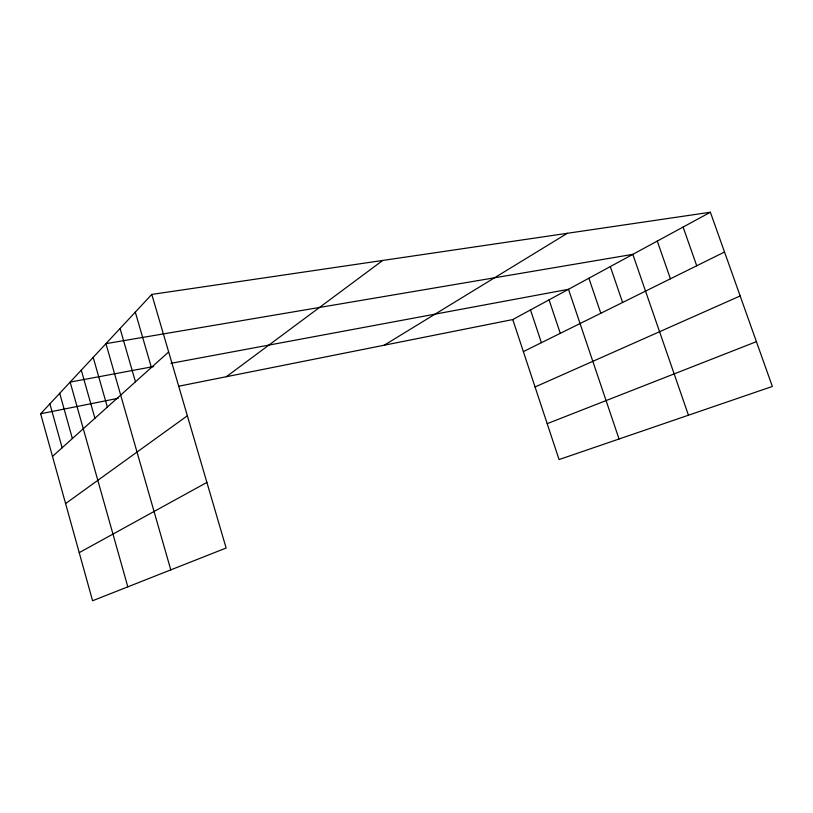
<?xml version="1.0" encoding="UTF-8"?>
<svg xmlns="http://www.w3.org/2000/svg" width="813" height="813" viewBox="0 0 813 813"><rect width="100%" height="100%" fill="white"/><g stroke="black" fill="none" stroke-linecap="round" stroke-linejoin="round"><path stroke-width="1.22" d="M151.797 294.418L226.126 548.023L92.58 600.756L40.65 413.766L151.797 294.418L710.379 212.244L772.35 386.46L559.059 459.558L512.769 319.56L710.379 212.244M52.499 456.418L168.667 351.948M226.349 376.714L382.76 260.434M65.589 503.572L187.366 415.768M384.214 345.21L567.372 233.28M79.217 552.647L206.898 482.424M523.369 351.612L724.525 252.01M535.056 386.968L740.155 295.962M547.19 423.664L756.415 341.663M40.65 413.766L118.149 398.299M178.555 386.246L512.769 319.56M153.647 366.541L70.142 382.09L127.824 586.844M170.964 363.32L568.5 289.296L619.049 439M683.083 227.061L696.721 265.78M657.27 241.085L670.43 278.798M688.448 415.219L632.819 254.357L105.934 343.655L170.791 569.872M610.309 266.593L622.616 302.477M588.886 278.219L600.817 313.269M549.06 299.855L560.279 333.34M530.503 309.926L541.407 342.69M135.304 312.131L151.401 367.476M120.06 328.493L135.456 381.815M93.19 357.354L107.357 407.089M81.28 370.128L94.918 418.268M59.705 393.309L72.377 438.542M49.888 403.848L62.134 447.75"/></g></svg>
